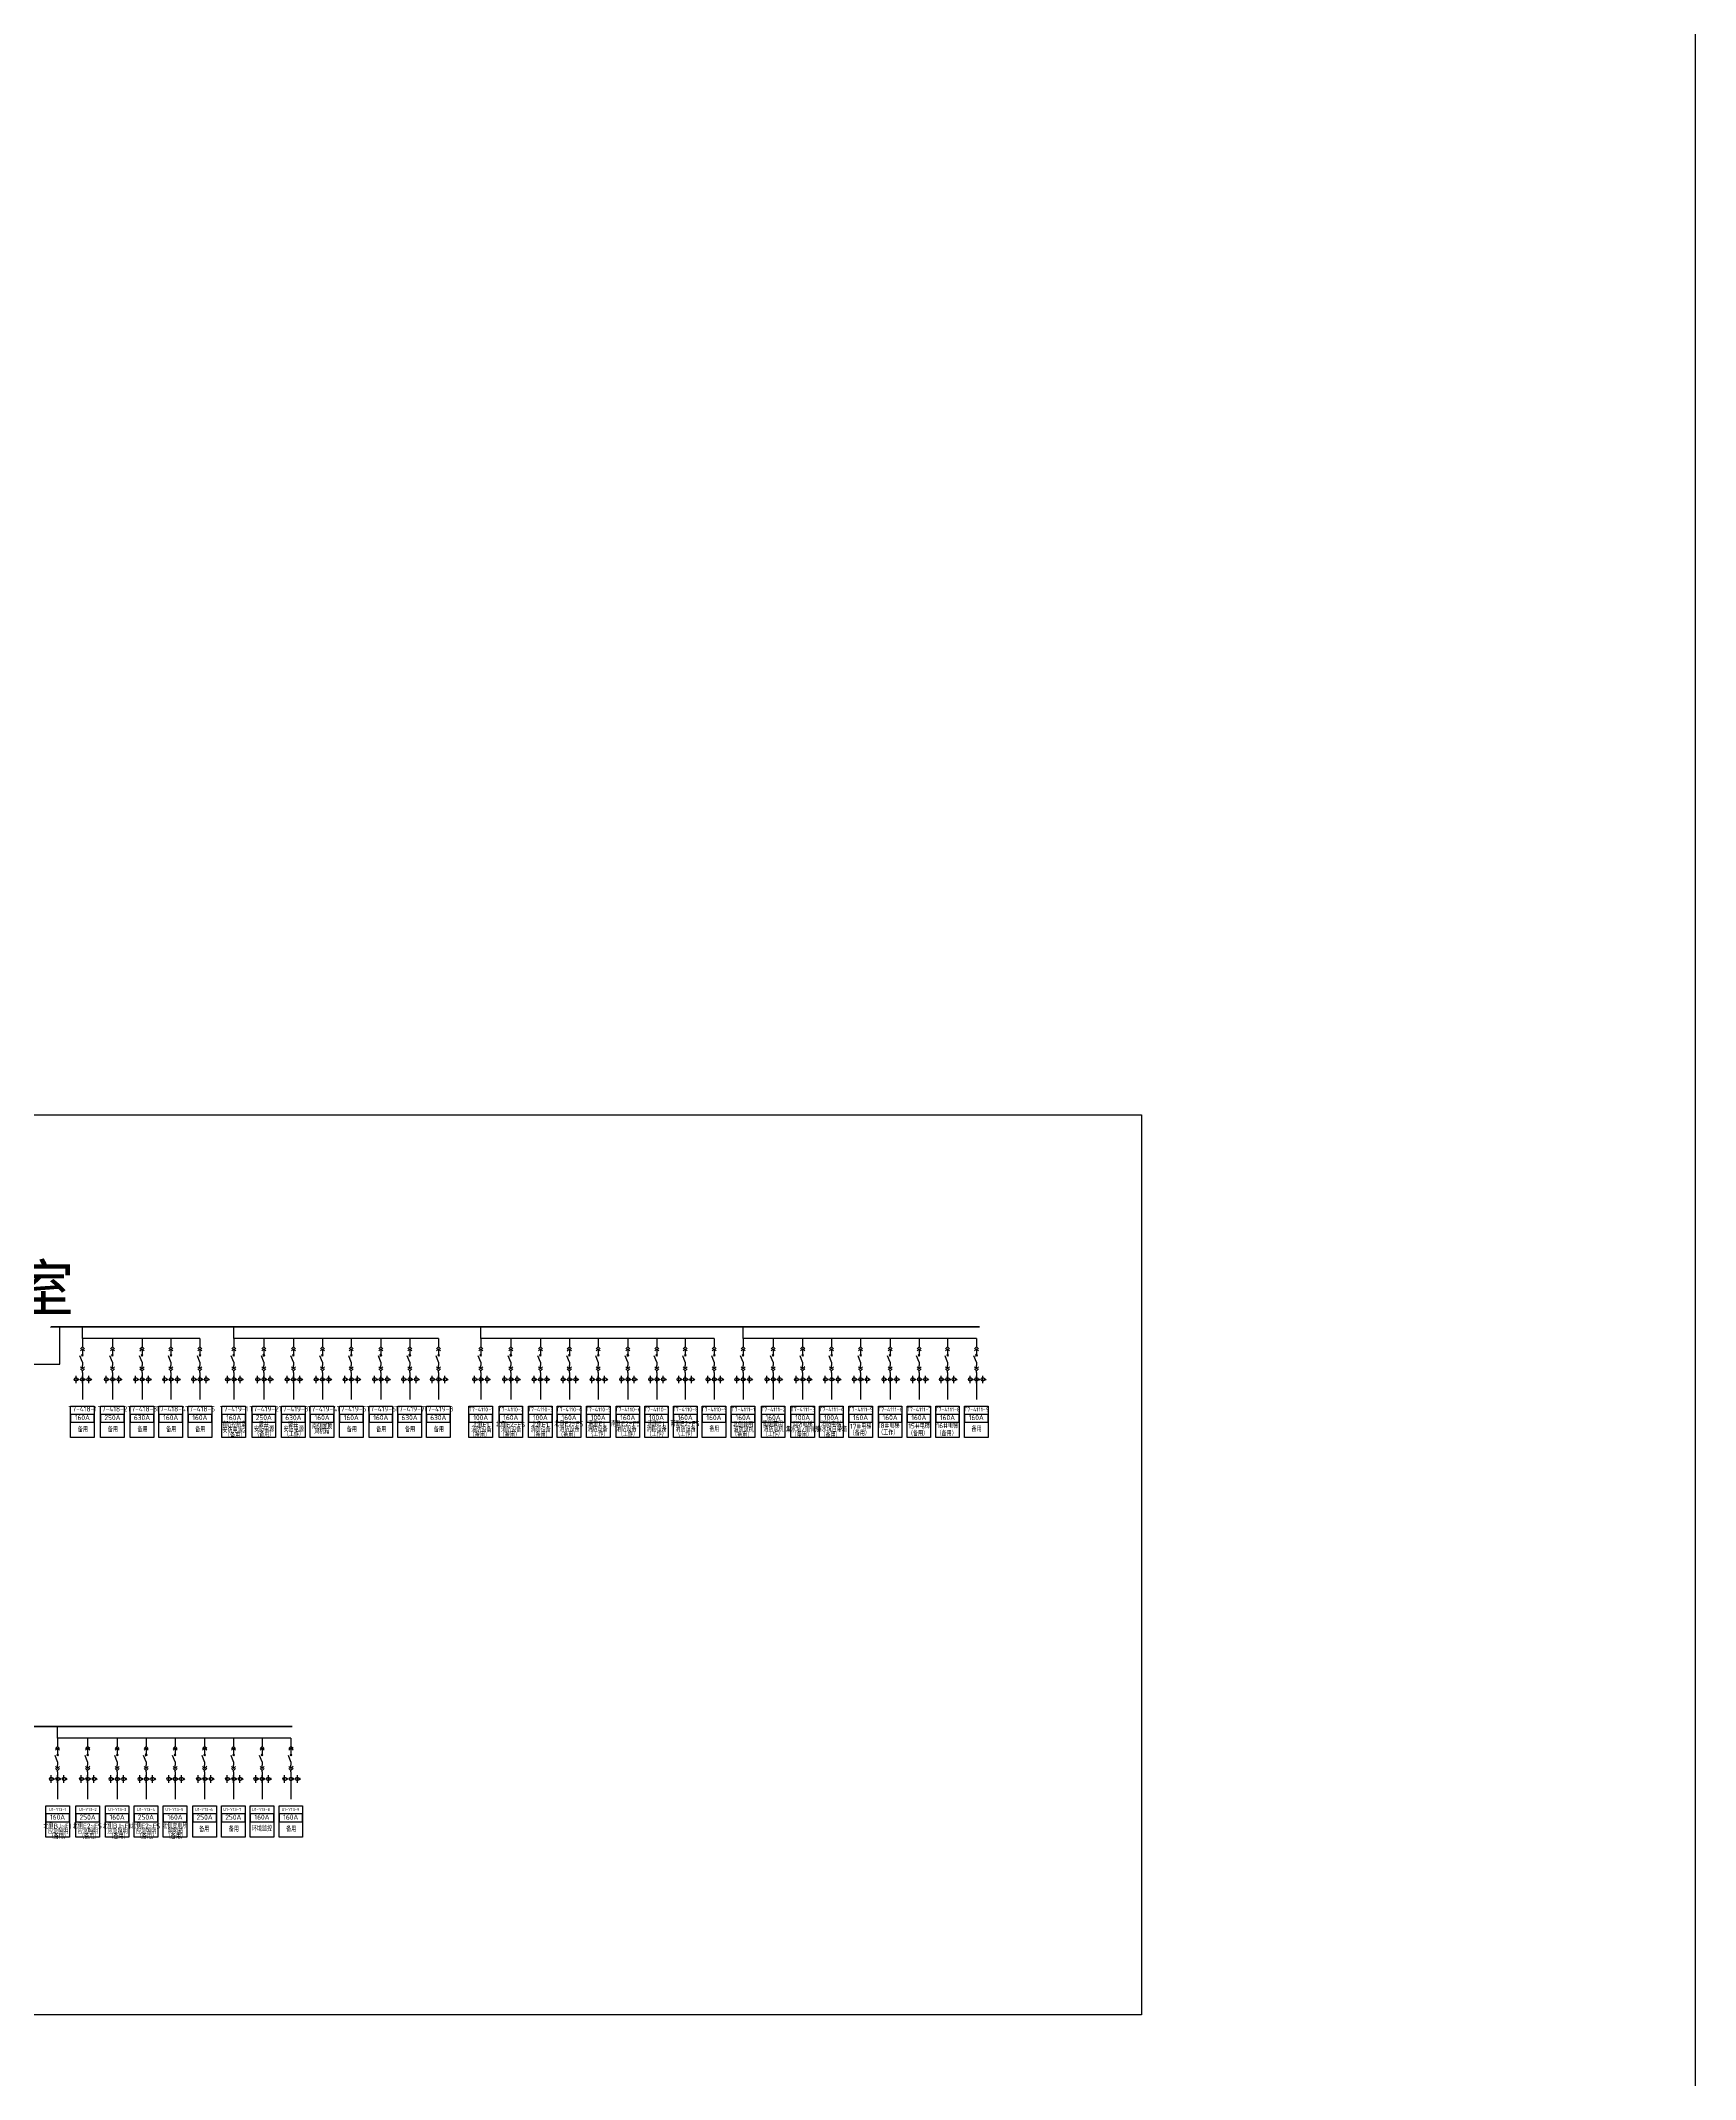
# Model space of a CAD drawing. Header units: millimetres. Extents: x -3460 to -460, y 6070 to 9130.
# Drawn here: x -825.5 to -460, y 8229.2 to 8679.6 of the extents above; entities that cross this region are included whole.
import ezdxf
from ezdxf.enums import TextEntityAlignment as Align

# ---------------------------------------------------------------- set-up
doc = ezdxf.new("R2010")
doc.units = ezdxf.units.MM
doc.header["$LTSCALE"] = 1000
doc.header["$MEASUREMENT"] = 0
doc.styles.add('HZSONG', font='gbenor.shx', dxfattribs={"height": 1200, "bigfont": 'gbcbig.shx'})
doc.styles.get("Standard").update_dxf_attribs({"font": 'arial.ttf'})

# ---------------------------------------------------------------- blocks, each defined once
blk = doc.blocks.new('DYDQAA05')
at = {"color": 0}
blk.add_lwpolyline([(0, 0), (0, -7)], dxfattribs=at)
blk = doc.blocks.new('DYDQAA03')
at = {"color": 0}
for points in [[(0, 0), (0, -1.5)], [(-2.1, -3.6), (0, -1.5)], [(-2.1, -5.6), (0, -3.5)], [(2.1, -3.6), (0, -1.5)], [(2.1, -5.6), (0, -3.5)], [(0, -3.5), (0, -7)]]:
    blk.add_lwpolyline(points, dxfattribs=at)
blk = doc.blocks.new('DYDQAA09')
at = {"color": 0}
blk.add_lwpolyline([(0, 0), (0, -3.5)], dxfattribs=at)
blk.add_lwpolyline([(0, 0), (0, -3.5)], dxfattribs=at)
blk.add_lwpolyline([(0, 0), (0, -3.5)], dxfattribs=at)
blk.add_lwpolyline([(0, 0), (0, -3.5)], dxfattribs=at)
blk.add_lwpolyline([(0, 0), (0, -3.5)], dxfattribs=at)
blk.add_lwpolyline([(0, 0), (0, -3.5)], dxfattribs=at)
blk.add_lwpolyline([(0, 0), (0, -3.5)], dxfattribs=at)
blk.add_lwpolyline([(0, 0), (0, -3.5)], dxfattribs=at)
blk.add_lwpolyline([(0, 0), (0, -3.5)], dxfattribs=at)
blk = doc.blocks.new('DYDQ0201')
at = {"color": 0}
for points in [[(0.9, -0.9), (-0.9, 0.9)], [(-0.9, -0.9), (0.9, 0.9)], [(0, -7), (-2.6, -0.4)]]:
    blk.add_lwpolyline(points, dxfattribs=at)
blk = doc.blocks.new('DYDQAA04')
at = {"color": 0}
for points in [[(0, -3.5), (0, 0)], [(-2.1, -1.4), (0, -3.5)], [(-2.1, -3.4), (0, -5.5)], [(2.1, -1.4), (0, -3.5)], [(2.1, -3.4), (0, -5.5)], [(0, -7), (0, -5.5)]]:
    blk.add_lwpolyline(points, dxfattribs=at)
blk = doc.blocks.new('A$C03DD39B5')
for p, q in [((417, 475), (283, 392)), ((417, 422), (283, 339)), ((350, 333), (350, 467))]:
    blk.add_line(p, q)
blk.add_lwpolyline([(700, 167), (0, 167)])
blk.add_circle((350, 167), 167)

msp = doc.modelspace()

# ---------------------------------------------------------------- linework, layer by layer
for p, q in [((-816.35, 8392.85, -15829.04), (-816.35, 8395.43, -14445.76)), ((-816.35, 8392.85, -15829.04), (-816.35, 8395.43, -14445.76)), ((-782.9, 8392.85, -18547.14), (-782.9, 8395.43, -17163.86)), ((-782.9, 8392.85, -18547.14), (-782.9, 8395.43, -17163.86)), ((-728.33, 8392.85, -18547.14), (-728.33, 8395.43, -17163.86)), ((-670.38, 8392.85, -10236.41), (-670.38, 8395.43, -8853.13)), ((-790.39, 8392.85, -13110.98), (-816.35, 8392.85, -15829.08)), ((-737.66, 8392.85, -15829.08), (-782.9, 8392.85, -18547.19)), ((-676.75, 8392.85, -10236.41), (-728.33, 8392.85, -18547.14)), ((-618.8, 8392.85, -1925.67), (-670.38, 8392.85, -10236.41)), ((-816.35, 8384.61, -13627.87), (-816.35, 8382.98, -13627.87)), ((-816.35, 8382.98, -13627.87), (-816.35, 8379.41, -13627.87)), ((-809.71, 8384.61, -13627.87), (-809.71, 8382.98, -13627.87)), ((-809.71, 8382.98, -13627.87), (-809.71, 8379.41, -13627.87)), ((-803.18, 8384.61, -13627.87), (-803.18, 8382.98, -13627.87)), ((-803.18, 8382.98, -13627.87), (-803.18, 8379.41, -13627.87)), ((-796.78, 8384.61, -13627.87), (-796.78, 8382.98, -13627.87)), ((-796.78, 8382.98, -13627.87), (-796.78, 8379.41, -13627.87)), ((-790.39, 8384.61, -10909.77), (-790.39, 8382.98, -10909.77)), ((-790.39, 8382.98, -10909.77), (-790.39, 8379.41, -10909.77)), ((-782.9, 8384.61, -16345.98), (-782.9, 8382.98, -16345.98)), ((-782.9, 8382.98, -16345.98), (-782.9, 8379.41, -16345.98)), ((-776.26, 8384.61, -16345.98), (-776.26, 8382.98, -16345.98)), ((-776.26, 8382.98, -16345.98), (-776.26, 8379.41, -16345.98)), ((-769.73, 8384.61, -16345.98), (-769.73, 8382.98, -16345.98)), ((-769.73, 8382.98, -16345.98), (-769.73, 8379.41, -16345.98)), ((-763.33, 8384.61, -16345.98), (-763.33, 8382.98, -16345.98)), ((-763.33, 8382.98, -16345.98), (-763.33, 8379.41, -16345.98)), ((-756.94, 8384.61, -13627.87), (-756.94, 8382.98, -13627.87)), ((-756.94, 8382.98, -13627.87), (-756.94, 8379.41, -13627.87)), ((-750.41, 8384.61, -13627.87), (-750.41, 8382.98, -13627.87)), ((-750.41, 8382.98, -13627.87), (-750.41, 8379.41, -13627.87)), ((-744.01, 8384.61, -13627.87), (-744.01, 8382.98, -13627.87)), ((-744.01, 8382.98, -13627.87), (-744.01, 8379.41, -13627.87)), ((-737.66, 8384.61, -13627.87), (-737.66, 8382.98, -13627.87)), ((-737.66, 8382.98, -13627.87), (-737.66, 8379.41, -13627.87)), ((-728.33, 8384.61, -16345.93), (-728.33, 8382.98, -16345.93)), ((-728.33, 8382.98, -16345.93), (-728.33, 8379.41, -16345.93)), ((-721.69, 8384.61, -16345.93), (-721.69, 8382.98, -16345.93)), ((-721.69, 8382.98, -16345.93), (-721.69, 8379.41, -16345.93)), ((-715.16, 8384.61, -16345.93), (-715.16, 8382.98, -16345.93)), ((-715.16, 8382.98, -16345.93), (-715.16, 8379.41, -16345.93)), ((-708.76, 8384.61, -16345.93), (-708.76, 8382.98, -16345.93)), ((-708.76, 8382.98, -16345.93), (-708.76, 8379.41, -16345.93)), ((-702.37, 8384.61, -13627.82), (-702.37, 8382.98, -13627.82)), ((-702.37, 8382.98, -13627.82), (-702.37, 8379.41, -13627.82)), ((-695.84, 8384.61, -13627.82), (-695.84, 8382.98, -13627.82)), ((-695.84, 8382.98, -13627.82), (-695.84, 8379.41, -13627.82)), ((-689.44, 8384.61, -13627.82), (-689.44, 8382.98, -13627.82)), ((-689.44, 8382.98, -13627.82), (-689.44, 8379.41, -13627.82)), ((-683.16, 8384.61, -8035.19), (-683.16, 8382.98, -8035.19)), ((-683.16, 8382.98, -8035.19), (-683.16, 8379.41, -8035.19)), ((-676.75, 8384.61, -8035.19), (-676.75, 8382.98, -8035.19)), ((-676.75, 8382.98, -8035.19), (-676.75, 8379.41, -8035.19)), ((-670.38, 8384.61, -8035.19), (-670.38, 8382.98, -8035.19)), ((-670.38, 8382.98, -8035.19), (-670.38, 8379.41, -8035.19)), ((-663.74, 8384.61, -8035.19), (-663.74, 8382.98, -8035.19)), ((-663.74, 8382.98, -8035.19), (-663.74, 8379.41, -8035.19)), ((-657.21, 8384.61, -8035.19), (-657.21, 8382.98, -8035.19)), ((-657.21, 8382.98, -8035.19), (-657.21, 8379.41, -8035.19)), ((-650.81, 8384.61, -8035.19), (-650.81, 8382.98, -8035.19)), ((-650.81, 8382.98, -8035.19), (-650.81, 8379.41, -8035.19)), ((-644.42, 8384.61, -5317.09), (-644.42, 8382.98, -5317.09)), ((-644.42, 8382.98, -5317.09), (-644.42, 8379.41, -5317.09)), ((-637.89, 8384.61, -5317.09), (-637.89, 8382.98, -5317.09)), ((-637.89, 8382.98, -5317.09), (-637.89, 8379.41, -5317.09)), ((-631.48, 8384.61, -5317.09), (-631.48, 8382.98, -5317.09)), ((-631.48, 8382.98, -5317.09), (-631.48, 8379.41, -5317.09)), ((-625.2, 8384.61, 275.54), (-625.2, 8382.98, 275.54)), ((-625.2, 8382.98, 275.54), (-625.2, 8379.41, 275.54)), ((-618.8, 8384.61, 275.54), (-618.8, 8382.98, 275.54)), ((-618.8, 8382.98, 275.54), (-618.8, 8379.41, 275.54)), ((-821.83, 8304.57, -11147.47), (-821.83, 8307.15, -9764.19)), ((-821.83, 8304.57, -11147.47), (-821.83, 8307.15, -9764.19)), ((-770.26, 8304.57, -2836.78), (-821.83, 8304.57, -11147.52)), ((-821.83, 8296.33, -8946.3), (-821.83, 8294.69, -8946.3)), ((-815.19, 8296.33, -8946.3), (-815.19, 8294.69, -8946.3)), ((-808.66, 8296.33, -8946.3), (-808.66, 8294.69, -8946.3)), ((-802.26, 8296.33, -8946.3), (-802.26, 8294.69, -8946.3)), ((-795.87, 8296.33, -6228.2), (-795.87, 8294.69, -6228.2)), ((-789.34, 8296.33, -6228.2), (-789.34, 8294.69, -6228.2)), ((-782.94, 8296.33, -6228.2), (-782.94, 8294.69, -6228.2)), ((-776.66, 8296.33, -635.57), (-776.66, 8294.69, -635.57)), ((-770.26, 8296.33, -635.57), (-770.26, 8294.69, -635.57)), ((-821.83, 8294.69, -8946.3), (-821.83, 8291.12, -8946.3)), ((-815.19, 8294.69, -8946.3), (-815.19, 8291.12, -8946.3)), ((-808.66, 8294.69, -8946.3), (-808.66, 8291.12, -8946.3)), ((-802.26, 8294.69, -8946.3), (-802.26, 8291.12, -8946.3)), ((-795.87, 8294.69, -6228.2), (-795.87, 8291.12, -6228.2)), ((-789.34, 8294.69, -6228.2), (-789.34, 8291.12, -6228.2)), ((-782.94, 8294.69, -6228.2), (-782.94, 8291.12, -6228.2)), ((-776.66, 8294.69, -635.57), (-776.66, 8291.12, -635.57)), ((-770.26, 8294.69, -635.57), (-770.26, 8291.12, -635.57))]:
    msp.add_line(p, q)
at = {"color": 1, "lineweight": 40}
msp.add_line((-931.27, 8307.15, -9764.19), (-769.99, 8307.15, -9764.19), dxfattribs=at)
at = {"color": 7, "ltscale": 0.001071, "true_color": 0xffffff}
msp.add_lwpolyline([(-3460, 9130), (-460, 9130), (-460, 7790), (-3460, 7790)], close=True, dxfattribs=at)
at = {"color": 1, "lineweight": 30, "ltscale": 0.002916}
msp.add_lwpolyline([(-1320, 8442.28), (-582.33, 8442.28), (-582.33, 8243.43), (-1320, 8243.43)], close=True, dxfattribs=at)
at = {"color": 1, "elevation": -14445.76}
msp.add_lwpolyline([(-845.73, 8395.43), (-845.73, 8387.24), (-821.32, 8387.24), (-821.32, 8395.43)], dxfattribs=at)
at = {"color": 1, "lineweight": 40, "ltscale": 100, "elevation": -14445.76}
msp.add_lwpolyline([(-618.14, 8395.43), (-823.36, 8395.43), (-823.36, 8395.43)], dxfattribs=at)
for points, elevation in [([(-818.96, 8377.92), (-813.75, 8377.92), (-813.75, 8370.97), (-818.96, 8370.97)], -14445.81), ([(-812.32, 8377.92), (-807.11, 8377.92), (-807.11, 8370.97), (-812.32, 8370.97)], -14445.81), ([(-805.79, 8377.92), (-800.58, 8377.92), (-800.58, 8370.97), (-805.79, 8370.97)], -14445.81), ([(-799.44, 8377.92), (-794.23, 8377.92), (-794.23, 8370.97), (-799.44, 8370.97)], -14445.81), ([(-792.99, 8377.92), (-787.78, 8377.92), (-787.78, 8370.97), (-792.99, 8370.97)], -11727.7), ([(-785.51, 8377.92), (-780.3, 8377.92), (-780.3, 8370.97), (-785.51, 8370.97)], -17163.91), ([(-778.87, 8377.92), (-773.66, 8377.92), (-773.66, 8370.97), (-778.87, 8370.97)], -17163.91), ([(-772.34, 8377.92), (-767.13, 8377.92), (-767.13, 8370.97), (-772.34, 8370.97)], -17163.91), ([(-765.99, 8377.92), (-760.78, 8377.92), (-760.78, 8370.97), (-765.99, 8370.97)], -17163.91), ([(-759.55, 8377.92), (-754.34, 8377.92), (-754.34, 8370.97), (-759.55, 8370.97)], -14445.81), ([(-753.02, 8377.92), (-747.81, 8377.92), (-747.81, 8370.97), (-753.02, 8370.97)], -14445.81), ([(-746.67, 8377.92), (-741.46, 8377.92), (-741.46, 8370.97), (-746.67, 8370.97)], -14445.81), ([(-740.32, 8377.92), (-735.11, 8377.92), (-735.11, 8370.97), (-740.32, 8370.97)], -14445.81), ([(-730.94, 8377.92), (-725.73, 8377.92), (-725.73, 8370.97), (-730.94, 8370.97)], -17163.86), ([(-724.3, 8377.92), (-719.09, 8377.92), (-719.09, 8370.97), (-724.3, 8370.97)], -17163.86), ([(-717.77, 8377.92), (-712.56, 8377.92), (-712.56, 8370.97), (-717.77, 8370.97)], -17163.86), ([(-711.42, 8377.92), (-706.21, 8377.92), (-706.21, 8370.97), (-711.42, 8370.97)], -17163.86), ([(-704.97, 8377.92), (-699.77, 8377.92), (-699.77, 8370.97), (-704.97, 8370.97)], -14445.76), ([(-698.44, 8377.92), (-693.24, 8377.92), (-693.24, 8370.97), (-698.44, 8370.97)], -14445.76), ([(-692.09, 8377.92), (-686.89, 8377.92), (-686.89, 8370.97), (-692.09, 8370.97)], -14445.76), ([(-685.76, 8377.92), (-680.55, 8377.92), (-680.55, 8370.97), (-685.76, 8370.97)], -8853.13), ([(-679.41, 8377.92), (-674.2, 8377.92), (-674.2, 8370.97), (-679.41, 8370.97)], -8853.13), ([(-672.98, 8377.92), (-667.77, 8377.92), (-667.77, 8370.97), (-672.98, 8370.97)], -8853.13), ([(-666.34, 8377.92), (-661.13, 8377.92), (-661.13, 8370.97), (-666.34, 8370.97)], -8853.13), ([(-659.81, 8377.92), (-654.6, 8377.92), (-654.6, 8370.97), (-659.81, 8370.97)], -8853.13), ([(-653.46, 8377.92), (-648.25, 8377.92), (-648.25, 8370.97), (-653.46, 8370.97)], -8853.13), ([(-647.02, 8377.92), (-641.81, 8377.92), (-641.81, 8370.97), (-647.02, 8370.97)], -6135.02), ([(-640.49, 8377.92), (-635.28, 8377.92), (-635.28, 8370.97), (-640.49, 8370.97)], -6135.02), ([(-634.14, 8377.92), (-628.93, 8377.92), (-628.93, 8370.97), (-634.14, 8370.97)], -6135.02), ([(-627.81, 8377.92), (-622.6, 8377.92), (-622.6, 8370.97), (-627.81, 8370.97)], -542.39), ([(-621.46, 8377.92), (-616.25, 8377.92), (-616.25, 8370.97), (-621.46, 8370.97)], -542.39), ([(-818.96, 8374.37), (-813.75, 8374.37), (-813.75, 8376.1), (-818.96, 8376.1)], -14445.81), ([(-812.32, 8374.37), (-807.11, 8374.37), (-807.11, 8376.1), (-812.32, 8376.1)], -14445.81), ([(-805.79, 8374.37), (-800.58, 8374.37), (-800.58, 8376.1), (-805.79, 8376.1)], -14445.81), ([(-799.44, 8374.37), (-794.23, 8374.37), (-794.23, 8376.1), (-799.44, 8376.1)], -14445.81), ([(-792.99, 8374.37), (-787.78, 8374.37), (-787.78, 8376.1), (-792.99, 8376.1)], -11727.7), ([(-785.51, 8374.37), (-780.3, 8374.37), (-780.3, 8376.1), (-785.51, 8376.1)], -17163.91), ([(-778.87, 8374.37), (-773.66, 8374.37), (-773.66, 8376.1), (-778.87, 8376.1)], -17163.91), ([(-772.34, 8374.37), (-767.13, 8374.37), (-767.13, 8376.1), (-772.34, 8376.1)], -17163.91), ([(-765.99, 8374.37), (-760.78, 8374.37), (-760.78, 8376.1), (-765.99, 8376.1)], -17163.91), ([(-759.55, 8374.37), (-754.34, 8374.37), (-754.34, 8376.1), (-759.55, 8376.1)], -14445.81), ([(-753.02, 8374.37), (-747.81, 8374.37), (-747.81, 8376.1), (-753.02, 8376.1)], -14445.81), ([(-746.67, 8374.37), (-741.46, 8374.37), (-741.46, 8376.1), (-746.67, 8376.1)], -14445.81), ([(-740.32, 8374.37), (-735.11, 8374.37), (-735.11, 8376.1), (-740.32, 8376.1)], -14445.81), ([(-730.94, 8374.37), (-725.73, 8374.37), (-725.73, 8376.1), (-730.94, 8376.1)], -17163.86), ([(-724.3, 8374.37), (-719.09, 8374.37), (-719.09, 8376.1), (-724.3, 8376.1)], -17163.86), ([(-717.77, 8374.37), (-712.56, 8374.37), (-712.56, 8376.1), (-717.77, 8376.1)], -17163.86), ([(-711.42, 8374.37), (-706.21, 8374.37), (-706.21, 8376.1), (-711.42, 8376.1)], -17163.86), ([(-704.97, 8374.37), (-699.77, 8374.37), (-699.77, 8376.1), (-704.97, 8376.1)], -14445.76), ([(-698.44, 8374.37), (-693.24, 8374.37), (-693.24, 8376.1), (-698.44, 8376.1)], -14445.76), ([(-692.09, 8374.37), (-686.89, 8374.37), (-686.89, 8376.1), (-692.09, 8376.1)], -14445.76), ([(-685.76, 8374.37), (-680.55, 8374.37), (-680.55, 8376.1), (-685.76, 8376.1)], -8853.13), ([(-679.41, 8374.37), (-674.2, 8374.37), (-674.2, 8376.1), (-679.41, 8376.1)], -8853.13), ([(-672.98, 8374.37), (-667.77, 8374.37), (-667.77, 8376.1), (-672.98, 8376.1)], -8853.13), ([(-666.34, 8374.37), (-661.13, 8374.37), (-661.13, 8376.1), (-666.34, 8376.1)], -8853.13), ([(-659.81, 8374.37), (-654.6, 8374.37), (-654.6, 8376.1), (-659.81, 8376.1)], -8853.13), ([(-653.46, 8374.37), (-648.25, 8374.37), (-648.25, 8376.1), (-653.46, 8376.1)], -8853.13), ([(-647.02, 8374.37), (-641.81, 8374.37), (-641.81, 8376.1), (-647.02, 8376.1)], -6135.02), ([(-640.49, 8374.37), (-635.28, 8374.37), (-635.28, 8376.1), (-640.49, 8376.1)], -6135.02), ([(-634.14, 8374.37), (-628.93, 8374.37), (-628.93, 8376.1), (-634.14, 8376.1)], -6135.02), ([(-627.81, 8374.37), (-622.6, 8374.37), (-622.6, 8376.1), (-627.81, 8376.1)], -542.39), ([(-621.46, 8374.37), (-616.25, 8374.37), (-616.25, 8376.1), (-621.46, 8376.1)], -542.39), ([(-824.44, 8289.63), (-819.23, 8289.63), (-819.23, 8282.68), (-824.44, 8282.68)], -9764.24), ([(-824.44, 8286.08), (-819.23, 8286.08), (-819.23, 8287.82), (-824.44, 8287.82)], -9764.24), ([(-817.8, 8289.63), (-812.59, 8289.63), (-812.59, 8282.68), (-817.8, 8282.68)], -9764.24), ([(-817.8, 8286.08), (-812.59, 8286.08), (-812.59, 8287.82), (-817.8, 8287.82)], -9764.24), ([(-811.27, 8289.63), (-806.06, 8289.63), (-806.06, 8282.68), (-811.27, 8282.68)], -9764.24), ([(-811.27, 8286.08), (-806.06, 8286.08), (-806.06, 8287.82), (-811.27, 8287.82)], -9764.24), ([(-804.92, 8289.63), (-799.71, 8289.63), (-799.71, 8282.68), (-804.92, 8282.68)], -9764.24), ([(-804.92, 8286.08), (-799.71, 8286.08), (-799.71, 8287.82), (-804.92, 8287.82)], -9764.24), ([(-798.48, 8289.63), (-793.27, 8289.63), (-793.27, 8282.68), (-798.48, 8282.68)], -7046.14), ([(-798.48, 8286.08), (-793.27, 8286.08), (-793.27, 8287.82), (-798.48, 8287.82)], -7046.14), ([(-791.95, 8289.63), (-786.74, 8289.63), (-786.74, 8282.68), (-791.95, 8282.68)], -7046.14), ([(-791.95, 8286.08), (-786.74, 8286.08), (-786.74, 8287.82), (-791.95, 8287.82)], -7046.14), ([(-785.6, 8289.63), (-780.39, 8289.63), (-780.39, 8282.68), (-785.6, 8282.68)], -7046.14), ([(-785.6, 8286.08), (-780.39, 8286.08), (-780.39, 8287.82), (-785.6, 8287.82)], -7046.14), ([(-779.26, 8289.63), (-774.05, 8289.63), (-774.05, 8282.68), (-779.26, 8282.68)], -1453.51), ([(-779.26, 8286.08), (-774.05, 8286.08), (-774.05, 8287.82), (-779.26, 8287.82)], -1453.51), ([(-772.91, 8289.63), (-767.71, 8289.63), (-767.71, 8282.68), (-772.91, 8282.68)], -1453.51), ([(-772.91, 8286.08), (-767.71, 8286.08), (-767.71, 8287.82), (-772.91, 8287.82)], -1453.51)]:
    msp.add_lwpolyline(points, close=True, dxfattribs=dict(elevation=elevation))

# ---------------------------------------------------------------- block references
at = {"xscale": 0.2128954749704126, "yscale": 0.2128954749704126, "zscale": 0.2128954749704126}
for name, p in [('DYDQAA03', (-816.35, 8391.36, -15829.08)), ('DYDQAA05', (-816.35, 8392.85, -15829.08)), ('DYDQAA03', (-809.71, 8391.36, -15829.08)), ('DYDQAA05', (-809.71, 8392.85, -15829.08)), ('DYDQAA03', (-803.18, 8391.36, -15829.08)), ('DYDQAA05', (-803.18, 8392.85, -15829.08)), ('DYDQAA03', (-796.78, 8391.36, -15829.08)), ('DYDQAA05', (-796.78, 8392.85, -15829.08)), ('DYDQAA03', (-790.39, 8391.36, -13110.98)), ('DYDQAA05', (-790.39, 8392.85, -13110.98)), ('DYDQAA03', (-782.9, 8391.36, -18547.19)), ('DYDQAA05', (-782.9, 8392.85, -18547.19)), ('DYDQAA03', (-776.26, 8391.36, -18547.19)), ('DYDQAA05', (-776.26, 8392.85, -18547.19)), ('DYDQAA03', (-769.73, 8391.36, -18547.19)), ('DYDQAA05', (-769.73, 8392.85, -18547.19)), ('DYDQAA03', (-763.33, 8391.36, -18547.19)), ('DYDQAA05', (-763.33, 8392.85, -18547.19)), ('DYDQAA03', (-756.94, 8391.36, -15829.08)), ('DYDQAA05', (-756.94, 8392.85, -15829.08)), ('DYDQAA03', (-750.41, 8391.36, -15829.08)), ('DYDQAA05', (-750.41, 8392.85, -15829.08)), ('DYDQAA03', (-744.01, 8391.36, -15829.08)), ('DYDQAA05', (-744.01, 8392.85, -15829.08)), ('DYDQAA03', (-737.66, 8391.36, -15829.08)), ('DYDQAA05', (-737.66, 8392.85, -15829.08)), ('DYDQAA03', (-728.33, 8391.36, -18547.14)), ('DYDQAA05', (-728.33, 8392.85, -18547.14)), ('DYDQAA03', (-721.69, 8391.36, -18547.14)), ('DYDQAA05', (-721.69, 8392.85, -18547.14)), ('DYDQAA03', (-715.16, 8391.36, -18547.14)), ('DYDQAA05', (-715.16, 8392.85, -18547.14)), ('DYDQAA03', (-708.76, 8391.36, -18547.14)), ('DYDQAA05', (-708.76, 8392.85, -18547.14)), ('DYDQAA03', (-702.37, 8391.36, -15829.04)), ('DYDQAA05', (-702.37, 8392.85, -15829.04)), ('DYDQAA03', (-695.84, 8391.36, -15829.04)), ('DYDQAA05', (-695.84, 8392.85, -15829.04)), ('DYDQAA03', (-689.44, 8391.36, -15829.04)), ('DYDQAA05', (-689.44, 8392.85, -15829.04)), ('DYDQAA03', (-683.16, 8391.36, -10236.41)), ('DYDQAA05', (-683.16, 8392.85, -10236.41)), ('DYDQAA03', (-676.75, 8391.36, -10236.41)), ('DYDQAA05', (-676.75, 8392.85, -10236.41)), ('DYDQAA03', (-670.38, 8391.36, -10236.41)), ('DYDQAA05', (-670.38, 8392.85, -10236.41)), ('DYDQAA03', (-663.74, 8391.36, -10236.41)), ('DYDQAA05', (-663.74, 8392.85, -10236.41)), ('DYDQAA03', (-657.21, 8391.36, -10236.41)), ('DYDQAA05', (-657.21, 8392.85, -10236.41)), ('DYDQAA03', (-650.81, 8391.36, -10236.41)), ('DYDQAA05', (-650.81, 8392.85, -10236.41)), ('DYDQAA03', (-644.42, 8391.36, -7518.3)), ('DYDQAA05', (-644.42, 8392.85, -7518.3)), ('DYDQAA03', (-637.89, 8391.36, -7518.3)), ('DYDQAA05', (-637.89, 8392.85, -7518.3)), ('DYDQAA03', (-631.48, 8391.36, -7518.3)), ('DYDQAA05', (-631.48, 8392.85, -7518.3)), ('DYDQAA03', (-625.2, 8391.36, -1925.67)), ('DYDQAA05', (-625.2, 8392.85, -1925.67)), ('DYDQAA03', (-618.8, 8391.36, -1925.67)), ('DYDQAA05', (-618.8, 8392.85, -1925.67)), ('DYDQ0201', (-816.35, 8389.13, -15829.08)), ('DYDQAA04', (-816.35, 8386.89, -15829.08)), ('DYDQAA09', (-816.35, 8389.87, -15829.08)), ('DYDQAA09', (-816.35, 8387.64, -15829.08)), ('DYDQ0201', (-809.71, 8389.13, -15829.08)), ('DYDQAA04', (-809.71, 8386.89, -15829.08)), ('DYDQAA09', (-809.71, 8389.87, -15829.08)), ('DYDQAA09', (-809.71, 8387.64, -15829.08)), ('DYDQ0201', (-803.18, 8389.13, -15829.08)), ('DYDQAA04', (-803.18, 8386.89, -15829.08)), ('DYDQAA09', (-803.18, 8389.87, -15829.08)), ('DYDQAA09', (-803.18, 8387.64, -15829.08)), ('DYDQ0201', (-796.78, 8389.13, -15829.08)), ('DYDQAA04', (-796.78, 8386.89, -15829.08)), ('DYDQAA09', (-796.78, 8389.87, -15829.08)), ('DYDQAA09', (-796.78, 8387.64, -15829.08)), ('DYDQ0201', (-790.39, 8389.13, -13110.98)), ('DYDQAA04', (-790.39, 8386.89, -13110.98)), ('DYDQAA09', (-790.39, 8389.87, -13110.98)), ('DYDQAA09', (-790.39, 8387.64, -13110.98)), ('DYDQ0201', (-782.9, 8389.13, -18547.19)), ('DYDQAA04', (-782.9, 8386.89, -18547.19)), ('DYDQAA09', (-782.9, 8389.87, -18547.19)), ('DYDQAA09', (-782.9, 8387.64, -18547.19)), ('DYDQ0201', (-776.26, 8389.13, -18547.19)), ('DYDQAA04', (-776.26, 8386.89, -18547.19)), ('DYDQAA09', (-776.26, 8389.87, -18547.19)), ('DYDQAA09', (-776.26, 8387.64, -18547.19)), ('DYDQ0201', (-769.73, 8389.13, -18547.19)), ('DYDQAA04', (-769.73, 8386.89, -18547.19)), ('DYDQAA09', (-769.73, 8389.87, -18547.19)), ('DYDQAA09', (-769.73, 8387.64, -18547.19)), ('DYDQ0201', (-763.33, 8389.13, -18547.19)), ('DYDQAA04', (-763.33, 8386.89, -18547.19)), ('DYDQAA09', (-763.33, 8389.87, -18547.19)), ('DYDQAA09', (-763.33, 8387.64, -18547.19)), ('DYDQ0201', (-756.94, 8389.13, -15829.08)), ('DYDQAA04', (-756.94, 8386.89, -15829.08)), ('DYDQAA09', (-756.94, 8389.87, -15829.08)), ('DYDQAA09', (-756.94, 8387.64, -15829.08)), ('DYDQ0201', (-750.41, 8389.13, -15829.08)), ('DYDQAA04', (-750.41, 8386.89, -15829.08)), ('DYDQAA09', (-750.41, 8389.87, -15829.08)), ('DYDQAA09', (-750.41, 8387.64, -15829.08)), ('DYDQ0201', (-744.01, 8389.13, -15829.08)), ('DYDQAA04', (-744.01, 8386.89, -15829.08)), ('DYDQAA09', (-744.01, 8389.87, -15829.08)), ('DYDQAA09', (-744.01, 8387.64, -15829.08)), ('DYDQ0201', (-737.66, 8389.13, -15829.08)), ('DYDQAA04', (-737.66, 8386.89, -15829.08)), ('DYDQAA09', (-737.66, 8389.87, -15829.08)), ('DYDQAA09', (-737.66, 8387.64, -15829.08)), ('DYDQ0201', (-728.33, 8389.13, -18547.14)), ('DYDQAA04', (-728.33, 8386.89, -18547.14)), ('DYDQAA09', (-728.33, 8389.87, -18547.14)), ('DYDQAA09', (-728.33, 8387.64, -18547.14)), ('DYDQ0201', (-721.69, 8389.13, -18547.14)), ('DYDQAA04', (-721.69, 8386.89, -18547.14)), ('DYDQAA09', (-721.69, 8389.87, -18547.14)), ('DYDQAA09', (-721.69, 8387.64, -18547.14)), ('DYDQ0201', (-715.16, 8389.13, -18547.14)), ('DYDQAA04', (-715.16, 8386.89, -18547.14)), ('DYDQAA09', (-715.16, 8389.87, -18547.14)), ('DYDQAA09', (-715.16, 8387.64, -18547.14)), ('DYDQ0201', (-708.76, 8389.13, -18547.14)), ('DYDQAA04', (-708.76, 8386.89, -18547.14)), ('DYDQAA09', (-708.76, 8389.87, -18547.14)), ('DYDQAA09', (-708.76, 8387.64, -18547.14)), ('DYDQ0201', (-702.37, 8389.13, -15829.04)), ('DYDQAA04', (-702.37, 8386.89, -15829.04)), ('DYDQAA09', (-702.37, 8389.87, -15829.04)), ('DYDQAA09', (-702.37, 8387.64, -15829.04)), ('DYDQ0201', (-695.84, 8389.13, -15829.04)), ('DYDQAA04', (-695.84, 8386.89, -15829.04)), ('DYDQAA09', (-695.84, 8389.87, -15829.04)), ('DYDQAA09', (-695.84, 8387.64, -15829.04)), ('DYDQ0201', (-689.44, 8389.13, -15829.04)), ('DYDQAA04', (-689.44, 8386.89, -15829.04)), ('DYDQAA09', (-689.44, 8389.87, -15829.04)), ('DYDQAA09', (-689.44, 8387.64, -15829.04)), ('DYDQ0201', (-683.16, 8389.13, -10236.41)), ('DYDQAA04', (-683.16, 8386.89, -10236.41)), ('DYDQAA09', (-683.16, 8389.87, -10236.41)), ('DYDQAA09', (-683.16, 8387.64, -10236.41)), ('DYDQ0201', (-676.75, 8389.13, -10236.41)), ('DYDQAA04', (-676.75, 8386.89, -10236.41)), ('DYDQAA09', (-676.75, 8389.87, -10236.41)), ('DYDQAA09', (-676.75, 8387.64, -10236.41)), ('DYDQ0201', (-670.38, 8389.13, -10236.41)), ('DYDQAA04', (-670.38, 8386.89, -10236.41)), ('DYDQAA09', (-670.38, 8389.87, -10236.41)), ('DYDQAA09', (-670.38, 8387.64, -10236.41)), ('DYDQ0201', (-663.74, 8389.13, -10236.41)), ('DYDQAA04', (-663.74, 8386.89, -10236.41)), ('DYDQAA09', (-663.74, 8389.87, -10236.41)), ('DYDQAA09', (-663.74, 8387.64, -10236.41)), ('DYDQ0201', (-657.21, 8389.13, -10236.41)), ('DYDQAA04', (-657.21, 8386.89, -10236.41)), ('DYDQAA09', (-657.21, 8389.87, -10236.41)), ('DYDQAA09', (-657.21, 8387.64, -10236.41)), ('DYDQ0201', (-650.81, 8389.13, -10236.41)), ('DYDQAA04', (-650.81, 8386.89, -10236.41)), ('DYDQAA09', (-650.81, 8389.87, -10236.41)), ('DYDQAA09', (-650.81, 8387.64, -10236.41)), ('DYDQ0201', (-644.42, 8389.13, -7518.3)), ('DYDQAA04', (-644.42, 8386.89, -7518.3)), ('DYDQAA09', (-644.42, 8389.87, -7518.3)), ('DYDQAA09', (-644.42, 8387.64, -7518.3)), ('DYDQ0201', (-637.89, 8389.13, -7518.3)), ('DYDQAA04', (-637.89, 8386.89, -7518.3)), ('DYDQAA09', (-637.89, 8389.87, -7518.3)), ('DYDQAA09', (-637.89, 8387.64, -7518.3)), ('DYDQ0201', (-631.48, 8389.13, -7518.3)), ('DYDQAA04', (-631.48, 8386.89, -7518.3)), ('DYDQAA09', (-631.48, 8389.87, -7518.3)), ('DYDQAA09', (-631.48, 8387.64, -7518.3)), ('DYDQ0201', (-625.2, 8389.13, -1925.67)), ('DYDQAA04', (-625.2, 8386.89, -1925.67)), ('DYDQAA09', (-625.2, 8389.87, -1925.67)), ('DYDQAA09', (-625.2, 8387.64, -1925.67)), ('DYDQ0201', (-618.8, 8389.13, -1925.67)), ('DYDQAA04', (-618.8, 8386.89, -1925.67)), ('DYDQAA09', (-618.8, 8389.87, -1925.67)), ('DYDQAA09', (-618.8, 8387.64, -1925.67)), ('DYDQAA09', (-816.35, 8385.4, -15829.08)), ('DYDQAA09', (-809.71, 8385.4, -15829.08)), ('DYDQAA09', (-803.18, 8385.4, -15829.08)), ('DYDQAA09', (-796.78, 8385.4, -15829.08)), ('DYDQAA09', (-790.39, 8385.4, -13110.98)), ('DYDQAA09', (-782.9, 8385.4, -18547.19)), ('DYDQAA09', (-776.26, 8385.4, -18547.19)), ('DYDQAA09', (-769.73, 8385.4, -18547.19)), ('DYDQAA09', (-763.33, 8385.4, -18547.19)), ('DYDQAA09', (-756.94, 8385.4, -15829.08)), ('DYDQAA09', (-750.41, 8385.4, -15829.08)), ('DYDQAA09', (-744.01, 8385.4, -15829.08)), ('DYDQAA09', (-737.66, 8385.4, -15829.08)), ('DYDQAA09', (-728.33, 8385.4, -18547.14)), ('DYDQAA09', (-721.69, 8385.4, -18547.14)), ('DYDQAA09', (-715.16, 8385.4, -18547.14)), ('DYDQAA09', (-708.76, 8385.4, -18547.14)), ('DYDQAA09', (-702.37, 8385.4, -15829.04)), ('DYDQAA09', (-695.84, 8385.4, -15829.04)), ('DYDQAA09', (-689.44, 8385.4, -15829.04)), ('DYDQAA09', (-683.16, 8385.4, -10236.41)), ('DYDQAA09', (-676.75, 8385.4, -10236.41)), ('DYDQAA09', (-670.38, 8385.4, -10236.41)), ('DYDQAA09', (-663.74, 8385.4, -10236.41)), ('DYDQAA09', (-657.21, 8385.4, -10236.41)), ('DYDQAA09', (-650.81, 8385.4, -10236.41)), ('DYDQAA09', (-644.42, 8385.4, -7518.3)), ('DYDQAA09', (-637.89, 8385.4, -7518.3)), ('DYDQAA09', (-631.48, 8385.4, -7518.3)), ('DYDQAA09', (-625.2, 8385.4, -1925.67)), ('DYDQAA09', (-618.8, 8385.4, -1925.67)), ('DYDQ0201', (-821.83, 8300.84, -11147.52)), ('DYDQAA03', (-821.83, 8303.08, -11147.52)), ('DYDQAA05', (-821.83, 8304.57, -11147.52)), ('DYDQAA09', (-821.83, 8301.59, -11147.52)), ('DYDQ0201', (-815.19, 8300.84, -11147.52)), ('DYDQAA03', (-815.19, 8303.08, -11147.52)), ('DYDQAA05', (-815.19, 8304.57, -11147.52)), ('DYDQAA09', (-815.19, 8301.59, -11147.52)), ('DYDQ0201', (-808.66, 8300.84, -11147.52)), ('DYDQAA03', (-808.66, 8303.08, -11147.52)), ('DYDQAA05', (-808.66, 8304.57, -11147.52)), ('DYDQAA09', (-808.66, 8301.59, -11147.52)), ('DYDQ0201', (-802.26, 8300.84, -11147.52)), ('DYDQAA03', (-802.26, 8303.08, -11147.52)), ('DYDQAA05', (-802.26, 8304.57, -11147.52)), ('DYDQAA09', (-802.26, 8301.59, -11147.52)), ('DYDQ0201', (-795.87, 8300.84, -8429.41)), ('DYDQAA03', (-795.87, 8303.08, -8429.41)), ('DYDQAA05', (-795.87, 8304.57, -8429.41)), ('DYDQAA09', (-795.87, 8301.59, -8429.41)), ('DYDQ0201', (-789.34, 8300.84, -8429.41)), ('DYDQAA03', (-789.34, 8303.08, -8429.41)), ('DYDQAA05', (-789.34, 8304.57, -8429.41)), ('DYDQAA09', (-789.34, 8301.59, -8429.41)), ('DYDQ0201', (-782.94, 8300.84, -8429.41)), ('DYDQAA03', (-782.94, 8303.08, -8429.41)), ('DYDQAA05', (-782.94, 8304.57, -8429.41)), ('DYDQAA09', (-782.94, 8301.59, -8429.41)), ('DYDQ0201', (-776.66, 8300.84, -2836.78)), ('DYDQAA03', (-776.66, 8303.08, -2836.78)), ('DYDQAA05', (-776.66, 8304.57, -2836.78)), ('DYDQAA09', (-776.66, 8301.59, -2836.78)), ('DYDQ0201', (-770.26, 8300.84, -2836.78)), ('DYDQAA03', (-770.26, 8303.08, -2836.78)), ('DYDQAA05', (-770.26, 8304.57, -2836.78)), ('DYDQAA09', (-770.26, 8301.59, -2836.78)), ('DYDQAA04', (-821.83, 8298.61, -11147.52)), ('DYDQAA09', (-821.83, 8299.35, -11147.52)), ('DYDQAA09', (-821.83, 8297.12, -11147.52)), ('DYDQAA04', (-815.19, 8298.61, -11147.52)), ('DYDQAA09', (-815.19, 8299.35, -11147.52)), ('DYDQAA09', (-815.19, 8297.12, -11147.52)), ('DYDQAA04', (-808.66, 8298.61, -11147.52)), ('DYDQAA09', (-808.66, 8299.35, -11147.52)), ('DYDQAA09', (-808.66, 8297.12, -11147.52)), ('DYDQAA04', (-802.26, 8298.61, -11147.52)), ('DYDQAA09', (-802.26, 8299.35, -11147.52)), ('DYDQAA09', (-802.26, 8297.12, -11147.52)), ('DYDQAA04', (-795.87, 8298.61, -8429.41)), ('DYDQAA09', (-795.87, 8299.35, -8429.41)), ('DYDQAA09', (-795.87, 8297.12, -8429.41)), ('DYDQAA04', (-789.34, 8298.61, -8429.41)), ('DYDQAA09', (-789.34, 8299.35, -8429.41)), ('DYDQAA09', (-789.34, 8297.12, -8429.41)), ('DYDQAA04', (-782.94, 8298.61, -8429.41)), ('DYDQAA09', (-782.94, 8299.35, -8429.41)), ('DYDQAA09', (-782.94, 8297.12, -8429.41)), ('DYDQAA04', (-776.66, 8298.61, -2836.78)), ('DYDQAA09', (-776.66, 8299.35, -2836.78)), ('DYDQAA09', (-776.66, 8297.12, -2836.78)), ('DYDQAA04', (-770.26, 8298.61, -2836.78)), ('DYDQAA09', (-770.26, 8299.35, -2836.78)), ('DYDQAA09', (-770.26, 8297.12, -2836.78))]:
    msp.add_blockref(name, p, dxfattribs=at)
at = {"linetype": 'Continuous', "xscale": 0.002338875, "yscale": 0.002338875, "zscale": 0.002338875, "rotation": 270}
for p in [(-818.14, 8384.66, -13627.87), (-816.74, 8384.66, -13627.87), (-815.34, 8384.66, -13627.87), (-811.5, 8384.66, -13627.87), (-810.1, 8384.66, -13627.87), (-808.7, 8384.66, -13627.87), (-804.98, 8384.66, -13627.87), (-803.57, 8384.66, -13627.87), (-802.17, 8384.66, -13627.87), (-798.57, 8384.66, -13627.87), (-797.17, 8384.66, -13627.87), (-795.76, 8384.66, -13627.87), (-792.18, 8384.66, -10909.77), (-790.78, 8384.66, -10909.77), (-789.38, 8384.66, -10909.77), (-784.7, 8384.66, -16345.98), (-783.29, 8384.66, -16345.98), (-781.89, 8384.66, -16345.98), (-778.06, 8384.66, -16345.98), (-776.65, 8384.66, -16345.98), (-775.25, 8384.66, -16345.98), (-771.53, 8384.66, -16345.98), (-770.12, 8384.66, -16345.98), (-768.72, 8384.66, -16345.98), (-765.12, 8384.66, -16345.98), (-763.72, 8384.66, -16345.98), (-762.32, 8384.66, -16345.98), (-758.73, 8384.66, -13627.87), (-757.33, 8384.66, -13627.87), (-755.93, 8384.66, -13627.87), (-752.2, 8384.66, -13627.87), (-750.8, 8384.66, -13627.87), (-749.4, 8384.66, -13627.87), (-745.8, 8384.66, -13627.87), (-744.4, 8384.66, -13627.87), (-742.99, 8384.66, -13627.87), (-739.45, 8384.66, -13627.87), (-738.05, 8384.66, -13627.87), (-736.64, 8384.66, -13627.87), (-730.12, 8384.66, -16345.93), (-728.72, 8384.66, -16345.93), (-727.32, 8384.66, -16345.93), (-723.49, 8384.66, -16345.93), (-722.08, 8384.66, -16345.93), (-720.68, 8384.66, -16345.93), (-716.96, 8384.66, -16345.93), (-715.55, 8384.66, -16345.93), (-714.15, 8384.66, -16345.93), (-710.55, 8384.66, -16345.93), (-709.15, 8384.66, -16345.93), (-707.74, 8384.66, -16345.93), (-704.16, 8384.66, -13627.82), (-702.76, 8384.66, -13627.82), (-701.36, 8384.66, -13627.82), (-697.63, 8384.66, -13627.82), (-696.23, 8384.66, -13627.82), (-694.83, 8384.66, -13627.82), (-691.23, 8384.66, -13627.82), (-689.83, 8384.66, -13627.82), (-688.42, 8384.66, -13627.82), (-684.95, 8384.66, -8035.19), (-683.55, 8384.66, -8035.19), (-682.14, 8384.66, -8035.19), (-678.55, 8384.66, -8035.19), (-677.14, 8384.66, -8035.19), (-675.74, 8384.66, -8035.19), (-672.17, 8384.66, -8035.19), (-670.77, 8384.66, -8035.19), (-669.36, 8384.66, -8035.19), (-665.53, 8384.66, -8035.19), (-664.13, 8384.66, -8035.19), (-662.73, 8384.66, -8035.19), (-659, 8384.66, -8035.19), (-657.6, 8384.66, -8035.19), (-656.2, 8384.66, -8035.19), (-652.6, 8384.66, -8035.19), (-651.19, 8384.66, -8035.19), (-649.79, 8384.66, -8035.19), (-646.21, 8384.66, -5317.09), (-644.81, 8384.66, -5317.09), (-643.4, 8384.66, -5317.09), (-639.68, 8384.66, -5317.09), (-638.28, 8384.66, -5317.09), (-636.87, 8384.66, -5317.09), (-633.28, 8384.66, -5317.09), (-631.87, 8384.66, -5317.09), (-630.47, 8384.66, -5317.09), (-627, 8384.66, 275.54), (-625.59, 8384.66, 275.54), (-624.19, 8384.66, 275.54), (-620.59, 8384.66, 275.54), (-619.19, 8384.66, 275.54), (-617.79, 8384.66, 275.54), (-823.63, 8296.37, -8946.3), (-822.22, 8296.37, -8946.3), (-820.82, 8296.37, -8946.3), (-816.99, 8296.37, -8946.3), (-815.58, 8296.37, -8946.3), (-814.18, 8296.37, -8946.3), (-810.46, 8296.37, -8946.3), (-809.05, 8296.37, -8946.3), (-807.65, 8296.37, -8946.3), (-804.05, 8296.37, -8946.3), (-802.65, 8296.37, -8946.3), (-801.25, 8296.37, -8946.3), (-797.66, 8296.37, -6228.2), (-796.26, 8296.37, -6228.2), (-794.86, 8296.37, -6228.2), (-791.13, 8296.37, -6228.2), (-789.73, 8296.37, -6228.2), (-788.33, 8296.37, -6228.2), (-784.73, 8296.37, -6228.2), (-783.33, 8296.37, -6228.2), (-781.92, 8296.37, -6228.2), (-778.45, 8296.37, -635.57), (-777.05, 8296.37, -635.57), (-775.65, 8296.37, -635.57), (-772.05, 8296.37, -635.57), (-770.65, 8296.37, -635.57), (-769.24, 8296.37, -635.57)]:
    msp.add_blockref('A$C03DD39B5', p, dxfattribs=at)

# ---------------------------------------------------------------- texts
at = {"color": 7, "lineweight": 0, "style": 'HZSONG'}
for s, height, p in [('T7-418-1', 1.114, (-816.32, 8376.75, -15829.08)), ('T7-418-2', 1.114, (-809.69, 8376.75, -15829.08)), ('T7-418-3', 1.114, (-803.16, 8376.75, -15829.08)), ('T7-418-4', 1.114, (-796.81, 8376.75, -15829.08)), ('T7-418-5', 1.114, (-790.36, 8376.75, -13110.98)), ('T7-419-1', 1.114, (-782.88, 8376.75, -18547.19)), ('T7-419-2', 1.114, (-776.24, 8376.75, -18547.19)), ('T7-419-3', 1.114, (-769.71, 8376.75, -18547.19)), ('T7-419-4', 1.114, (-763.36, 8376.75, -18547.19)), ('T7-419-5', 1.114, (-756.91, 8376.75, -15829.08)), ('T7-419-6', 1.114, (-750.38, 8376.75, -15829.08)), ('T7-419-7', 1.114, (-744.04, 8376.75, -15829.08)), ('T7-419-8', 1.114, (-737.69, 8376.75, -15829.08)), ('T7-4110-1', 0.891, (-728.3, 8376.75, -18547.14)), ('T7-4110-2', 0.891, (-721.67, 8376.75, -18547.14)), ('T7-4110-3', 0.891, (-715.14, 8376.75, -18547.14)), ('T7-4110-4', 0.891, (-708.79, 8376.75, -18547.14)), ('T7-4110-5', 0.891, (-702.34, 8376.75, -15829.04)), ('T7-4110-6', 0.891, (-695.81, 8376.75, -15829.04)), ('T7-4110-7', 0.891, (-689.46, 8376.75, -15829.04)), ('T7-4110-8', 0.891, (-683.13, 8376.75, -10236.41)), ('T7-4110-9', 0.891, (-676.78, 8376.75, -10236.41)), ('T7-4111-1', 0.891, (-670.35, 8376.75, -10236.41)), ('T7-4111-2', 0.891, (-663.71, 8376.75, -10236.41)), ('T7-4111-3', 0.891, (-657.18, 8376.75, -10236.41)), ('T7-4111-4', 0.891, (-650.83, 8376.75, -10236.41)), ('T7-4111-5', 0.891, (-644.39, 8376.75, -7518.3)), ('T7-4111-6', 0.891, (-637.86, 8376.75, -7518.3)), ('T7-4111-7', 0.891, (-631.51, 8376.75, -7518.3)), ('T7-4111-8', 0.891, (-625.18, 8376.75, -1925.67)), ('T7-4111-9', 0.891, (-618.83, 8376.75, -1925.67)), ('160A', 1.114, (-816.36, 8374.85, -15829.08)), ('备用', 1.114, (-816.25, 8372.22, -12399.88)), ('250A', 1.114, (-809.72, 8374.85, -15829.08)), ('备用', 1.114, (-809.61, 8372.22, -12399.88)), ('630A', 1.114, (-803.19, 8374.85, -15829.08)), ('备用', 1.114, (-803.08, 8372.22, -12399.88)), ('160A', 1.114, (-796.84, 8374.85, -15829.08)), ('备用', 1.114, (-796.73, 8372.22, -12399.88)), ('160A', 1.114, (-790.4, 8374.85, -13110.98)), ('备用', 1.114, (-790.29, 8372.22, -9681.77)), ('消防控制室', 1.114, (-782.92, 8373.29, -18168.39)), ('安防电源2', 1.114, (-782.77, 8372.06, -18042.09)), ('160A', 1.114, (-782.91, 8374.85, -18547.19)), ('安防电源', 1.114, (-776.21, 8372.27, -12449.46)), ('250A', 1.114, (-776.27, 8374.85, -18547.19)), ('竖井', 1.114, (-776.31, 8373.31, -12575.76)), ('安防电源', 1.114, (-769.68, 8372.27, -12449.46)), ('630A', 1.114, (-769.74, 8374.85, -18547.19)), ('竖井', 1.114, (-769.78, 8373.31, -12575.76)), ('南侧屋顶', 1.114, (-763.4, 8372.88, -15117.98)), ('160A', 1.114, (-763.39, 8374.85, -18547.19)), ('风机箱', 1.114, (-763.44, 8371.78, -15117.98)), ('160A', 1.114, (-756.95, 8374.85, -15829.08)), ('备用', 1.114, (-756.84, 8372.22, -12399.88)), ('160A', 1.114, (-750.42, 8374.85, -15829.08)), ('备用', 1.114, (-750.31, 8372.22, -12399.88)), ('630A', 1.114, (-744.07, 8374.85, -15829.08)), ('备用', 1.114, (-743.96, 8372.22, -12399.88)), ('630A', 1.114, (-737.72, 8374.85, -15829.08)), ('备用', 1.114, (-737.61, 8372.22, -12399.88)), ('消防设备', 1.114, (-728.2, 8372.16, -18042.04)), ('北侧F1', 1.114, (-728.35, 8373.28, -18168.34)), ('100A', 1.114, (-728.34, 8374.85, -18547.14)), ('北侧F2~F5', 1.114, (-721.75, 8373.3, -6983.08)), ('消防设备', 1.114, (-721.61, 8372.18, -6856.78)), ('160A', 1.114, (-721.7, 8374.85, -18547.14)), ('消防设备', 1.114, (-715.08, 8372.18, -6856.78)), ('北侧F1', 1.114, (-715.22, 8373.3, -6983.08)), ('100A', 1.114, (-715.17, 8374.85, -18547.14)), ('北侧F2~F5', 1.114, (-708.87, 8373.45, 20823.65)), ('消防设备', 1.114, (-708.73, 8372.33, 20949.95)), ('160A', 1.114, (-708.82, 8374.85, -18547.14)), ('消防设备', 1.114, (-702.55, 8372.31, 4328.48)), ('南侧F1', 1.114, (-702.7, 8373.48, 4202.18)), ('100A', 1.114, (-702.38, 8374.85, -15829.04)), ('南侧F2~F5', 1.114, (-696.32, 8373.49, 34727.01)), ('消防设备', 1.114, (-696.17, 8372.33, 34853.31)), ('160A', 1.114, (-695.85, 8374.85, -15829.04)), ('消防设备', 1.114, (-689.44, 8372.33, 34853.31)), ('南侧F1', 1.114, (-689.58, 8373.49, 34727.01)), ('100A', 1.114, (-689.5, 8374.85, -15829.04)), ('南侧F2~F5', 1.114, (-683.2, 8373.51, 65251.85)), ('消防设备', 1.114, (-683.06, 8372.34, 65378.15)), ('160A', 1.114, (-683.17, 8374.85, -10236.41)), ('160A', 1.114, (-676.82, 8374.85, -10236.41)), ('备用', 1.114, (-676.72, 8372.33, 101495.61)), ('北侧兼用', 1.114, (-670.39, 8373.28, -9857.6)), ('消防风机', 1.114, (-670.25, 8372.16, -9731.3)), ('160A', 1.114, (-670.38, 8374.85, -10236.41)), ('南侧兼用', 1.114, (-663.8, 8373.43, 1327.65)), ('消防风机', 1.114, (-663.65, 8372.31, 1453.95)), ('160A', 1.114, (-663.75, 8374.85, -10236.41)), ('集水坑/电伴热', 1.114, (-657.12, 8372.19, 1453.95)), ('消防电梯', 1.114, (-657.27, 8373.31, 1327.65)), ('100A', 1.114, (-657.22, 8374.85, -10236.41)), ('集水坑自带箱', 1.114, (-650.77, 8372.25, 29260.68)), ('消防电梯', 1.114, (-650.92, 8373.37, 29134.38)), ('100A', 1.114, (-650.87, 8374.85, -10236.41)), ('17#电梯', 1.114, (-644.38, 8372.92)), ('160A', 1.114, (-644.42, 8374.85, -7518.3)), ('18#电梯', 1.114, (-638.21, 8373.08)), ('160A', 1.114, (-637.89, 8374.85, -7518.3)), ('15#电梯', 1.114, (-631.5, 8373.01)), ('160A', 1.114, (-631.54, 8374.85, -7518.3)), ('16#电梯', 1.114, (-625.27, 8373.07)), ('160A', 1.114, (-625.21, 8374.85, -1925.67)), ('160A', 1.114, (-618.86, 8374.85, -1925.67)), ('备用', 1.114, (-618.77, 8372.33, 109806.35)), ('（备用）', 1.114, (-782.6, 8370.91, -13021.76)), ('（备用）', 1.114, (-776.15, 8371.21, -9887.77)), ('（工作）', 1.114, (-769.62, 8371.21, -9887.77)), ('（备用）', 1.114, (-728.52, 8371.03, 12272.97)), ('（备用）', 1.114, (-721.88, 8371.03, 12272.97)), ('（备用）', 1.114, (-715.12, 8371.03, 12272.97)), ('（备用）', 1.114, (-709, 8371.03, 12272.97)), ('（工作）', 1.114, (-702.35, 8371.22, 70863.94)), ('（工作）', 1.114, (-695.82, 8371.22, 70863.94)), ('（工作）', 1.114, (-689.47, 8371.22, 70863.94)), ('（工作）', 1.114, (-683.14, 8371.22, 76456.57)), ('（备用）', 1.114, (-670.56, 8371.03, 20583.7)), ('（工作）', 1.114, (-663.82, 8371.21, 23717.64)), ('（备用）', 1.114, (-657.39, 8371.05, 20583.7)), ('（备用）', 1.114, (-651.04, 8370.95, 20583.7)), ('（备用）', 1.114, (-644.6, 8371.42, 23301.81)), ('（工作）', 1.114, (-638.3, 8371.54, 54242.47)), ('（备用）', 1.114, (-631.72, 8371.33, 23301.81)), ('（备用）', 1.114, (-625.39, 8371.33, 28894.44)), ('U1-Y13-1', 0.668, (-821.81, 8288.47, -11147.52)), ('160A', 1.114, (-821.84, 8286.56, -11147.52)), ('U1-Y13-2', 0.668, (-815.17, 8288.47, -11147.52)), ('250A', 1.114, (-815.2, 8286.56, -11147.52)), ('U1-Y13-3', 0.668, (-808.64, 8288.47, -11147.52)), ('160A', 1.114, (-808.67, 8286.56, -11147.52)), ('U1-Y13-4', 0.668, (-802.29, 8288.47, -11147.52)), ('250A', 1.114, (-802.32, 8286.56, -11147.52)), ('U1-Y13-5', 0.668, (-796.02, 8288.47, -11147.52)), ('160A', 1.114, (-795.88, 8286.56, -8429.41)), ('U1-Y13-6', 0.668, (-789.51, 8288.47, -11147.52)), ('250A', 1.114, (-789.35, 8286.56, -8429.41)), ('U1-Y13-7', 0.668, (-783.24, 8288.47, -11147.52)), ('250A', 1.114, (-783, 8286.56, -8429.41)), ('U1-Y13-8', 0.668, (-776.89, 8288.47, -11147.52)), ('160A', 1.114, (-776.67, 8286.56, -2836.78)), ('U1-Y13-9', 0.668, (-770.38, 8288.47, -11147.52)), ('160A', 1.114, (-770.32, 8286.56, -2836.78)), ('北侧BJ~F1', 1.114, (-821.85, 8284.58, -10768.72)), ('应急照明', 1.114, (-821.7, 8283.46, -10642.42)), ('（备用）', 1.114, (-821.58, 8282.34, 39740.83)), ('北侧F2~F5', 1.114, (-815.25, 8284.6, 416.54)), ('应急照明', 1.114, (-815.11, 8283.47, 542.84)), ('（备用）', 1.114, (-814.84, 8282.31, 39740.83)), ('北侧BJ~F1', 1.114, (-808.72, 8284.6, 416.54)), ('应急照明', 1.114, (-808.58, 8283.47, 542.84)), ('（备用）', 1.114, (-808.36, 8282.37, 39740.83)), ('北侧F2~F5', 1.114, (-802.37, 8284.6, 11601.8)), ('应急照明', 1.114, (-802.23, 8283.47, 11728.1)), ('（备用）', 1.114, (-802.09, 8282.32, 39740.83)), ('北侧变电所', 1.114, (-795.93, 8284.6, 25505.17)), ('照明箱', 1.114, (-795.78, 8283.47, 25631.47)), ('（备用）', 1.114, (-795.72, 8282.37, 39740.83)), ('备用', 1.114, (-789.45, 8283.91, -5000.21)), ('备用', 1.114, (-782.89, 8283.93, -5000.21)), ('环境监控', 1.114, (-776.67, 8284.02, 592.42)), ('备用', 1.114, (-770.21, 8283.93, 592.42))]:
    msp.add_text(s, height=height, dxfattribs=at).set_placement(p, align=Align.CENTER)
at = {"color": 0, "lineweight": 40, "insert": (-883.95, 8409, -28245.94), "char_height": 10, "width": 0.000000001, "attachment_point": 1}
msp.add_mtext('1B3{\\fSimSun|b0|i0|c134|p2;配电室}', dxfattribs=at)

doc.saveas('drawing.dxf')
